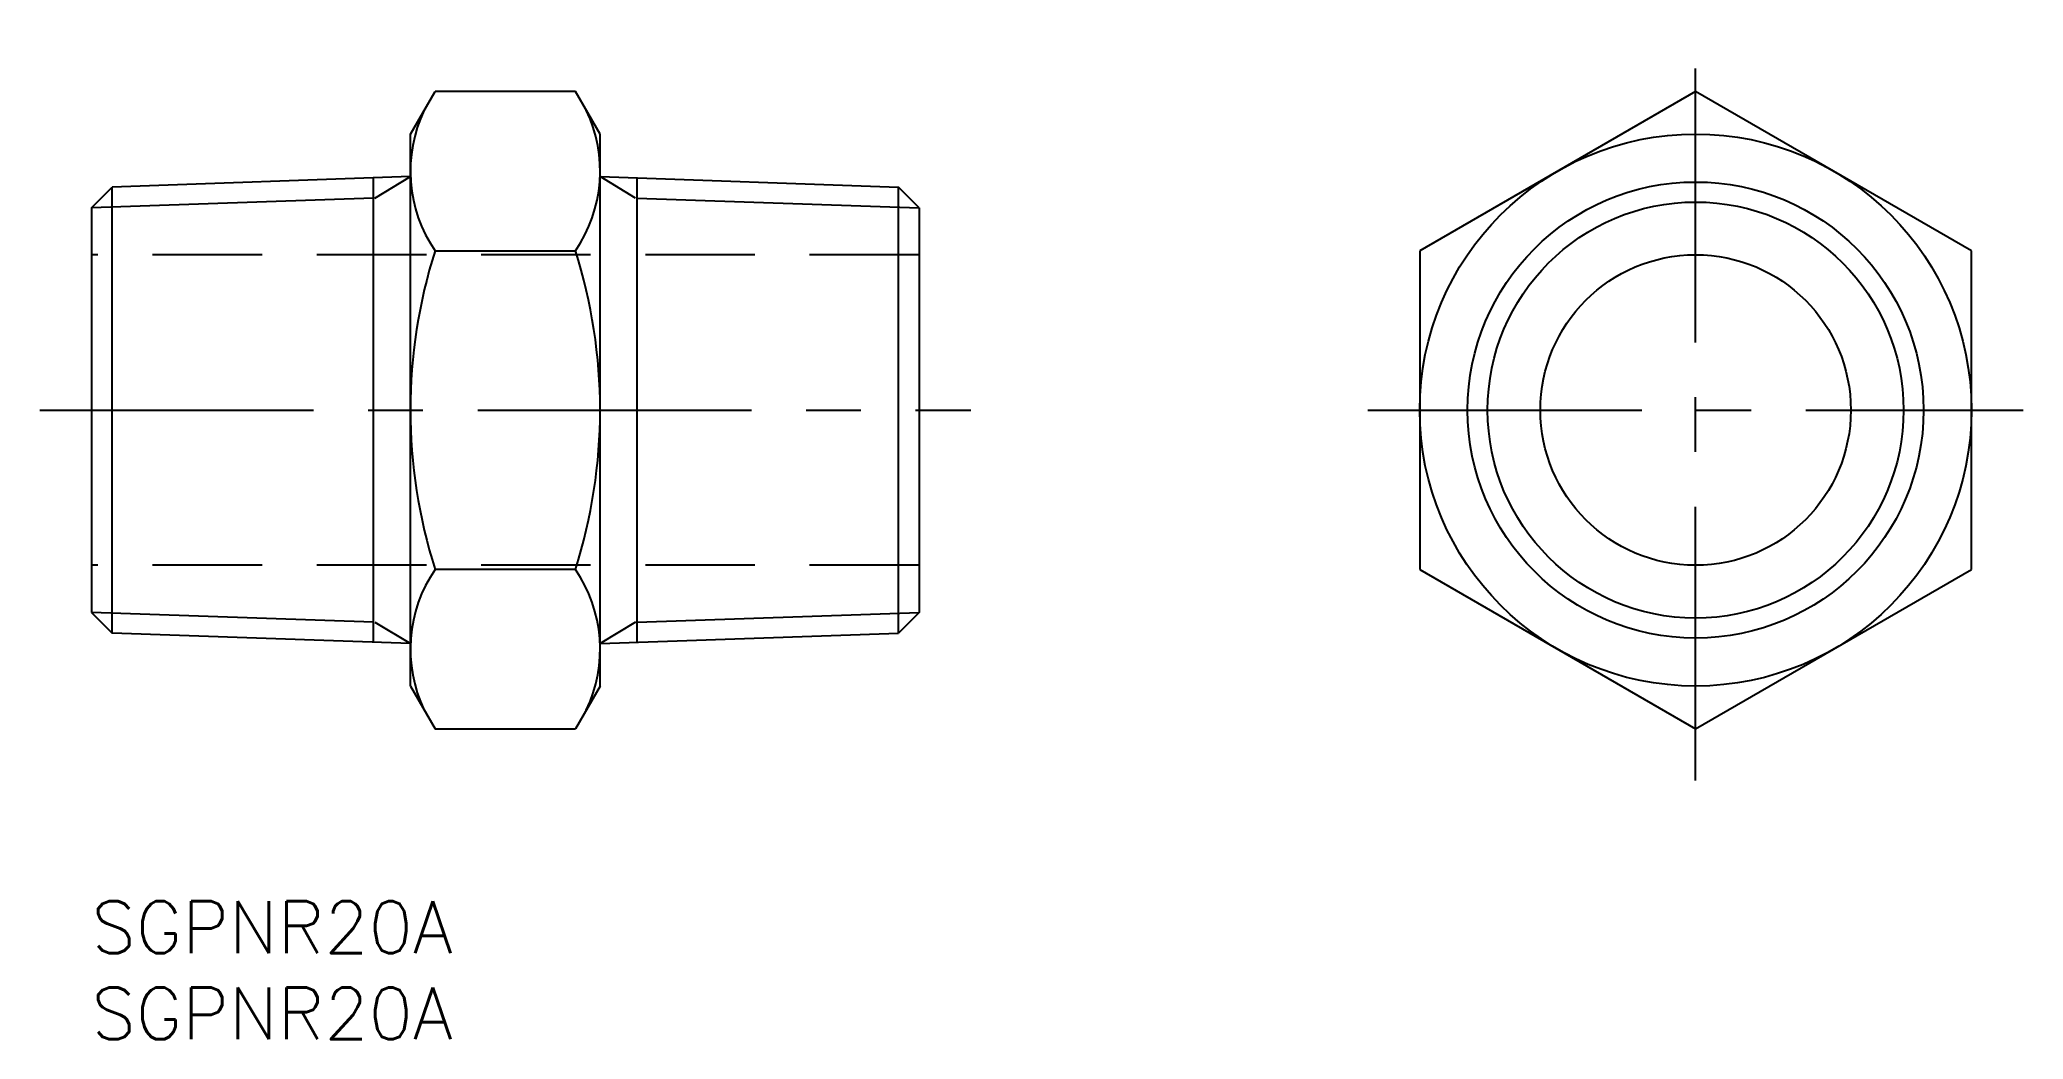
# Model space of a CAD drawing. Extents: x -3 to 112, y -8 to 50.
import ezdxf

# ---------------------------------------------------------------- set-up
doc = ezdxf.new("R2010")
doc.units = 0
doc.header["$LTSCALE"] = 0.5
doc.linetypes.add('CENTER', pattern=[50.8, 31.75, -6.35, 6.35, -6.35])
doc.linetypes.add('DASHED', pattern=[19.05, 12.7, -6.35])
for name, color, linetype in [('MSM_CENTER', 1, 'CENTER'), ('MSM_CONTINUOUS', 7, 'CONTINUOUS'), ('MSM_DASHED', 4, 'DASHED'), ('MSM_NARROW', 5, 'CONTINUOUS'), ('MSM_PART_NUMBER', 7, 'CONTINUOUS')]:
    doc.layers.add(name, color=color, linetype=linetype)
doc.styles.get("Standard").update_dxf_attribs({"font": 'txt.shx', "height": 3, "bigfont": 'bigfont.shx'})

msp = doc.modelspace()

# ---------------------------------------------------------------- linework, layer by layer
at = {"layer": 'MSM_CENTER'}
for p, q in [((93.03, 7), (93.03, 49.95)), ((-3, 28.48), (51, 28.48)), ((74.03, 28.48), (112.03, 28.48))]:
    msp.add_line(p, q, dxfattribs=at)
at = {"layer": 'MSM_CONTINUOUS'}
for p, q in [((18.5, 44.48), (19.93, 46.95)), ((28.07, 46.95), (19.93, 46.95)), ((29.5, 44.48), (28.07, 46.95)), ((93.03, 46.95), (77.03, 37.71)), ((109.03, 37.71), (93.03, 46.95)), ((18.5, 12.48), (18.5, 44.48)), ((29.5, 12.48), (29.5, 44.48)), ((18.5, 42.01), (1.2, 41.4)), ((16.36, 15.02), (16.36, 41.93)), ((29.5, 42.01), (46.8, 41.4)), ((31.64, 15.02), (31.64, 41.93)), ((0, 40.2), (1.2, 41.4)), ((1.2, 15.55), (1.2, 41.4)), ((46.8, 15.55), (46.8, 41.4)), ((48, 40.2), (46.8, 41.4)), ((0, 40.2), (0, 16.75)), ((48, 40.2), (48, 16.75)), ((19.93, 37.71), (28.07, 37.71)), ((77.03, 37.71), (77.03, 19.24)), ((109.03, 19.24), (109.03, 37.71)), ((28.07, 19.24), (19.93, 19.24)), ((77.03, 19.24), (93.03, 10)), ((93.03, 10), (109.03, 19.24)), ((0, 16.75), (1.2, 15.55)), ((48, 16.75), (46.8, 15.55)), ((18.5, 14.94), (1.2, 15.55)), ((29.5, 14.94), (46.8, 15.55)), ((18.5, 12.48), (19.93, 10)), ((29.5, 12.48), (28.07, 10)), ((19.93, 10), (28.07, 10))]:
    msp.add_line(p, q, dxfattribs=at)
for radius in [16, 13.22, 9]:
    msp.add_circle((93.03, 28.48), radius, dxfattribs=at)
for centre, radius, start, end in [((26.68, 42.33), 8.18, 154.3842, 214.3842), ((21.32, 42.33), 8.18, 325.6158, 25.6158), ((49.07, 28.48), 30.57, 162.412, 197.588), ((-1.07, 28.48), 30.57, 342.412, 17.588), ((26.68, 14.62), 8.18, 145.6158, 205.6158), ((21.32, 14.62), 8.18, 334.3842, 34.3842)]:
    msp.add_arc(centre, radius, start, end, dxfattribs=at)
at = {"layer": 'MSM_DASHED'}
for p, q in [((48, 37.48), (0, 37.48)), ((48, 19.48), (0, 19.48))]:
    msp.add_line(p, q, dxfattribs=at)
at = {"layer": 'MSM_NARROW'}
for p, q in [((16.44, 40.77), (18.5, 42.01)), ((31.56, 40.77), (29.5, 42.01)), ((16.36, 40.77), (0, 40.2)), ((31.64, 40.77), (48, 40.2)), ((16.36, 16.18), (0, 16.75)), ((16.44, 16.18), (18.5, 14.94)), ((31.56, 16.18), (29.5, 14.94)), ((31.64, 16.18), (48, 16.75))]:
    msp.add_line(p, q, dxfattribs=at)
msp.add_circle((93.03, 28.48), 12.06, dxfattribs=at)

# ---------------------------------------------------------------- texts
at = {"layer": 'MSM_PART_NUMBER'}
for p in [(0, -3), (0, -8)]:
    msp.add_text('SGPNR20A', height=3, dxfattribs=at).set_placement(p)

doc.saveas('drawing.dxf')
